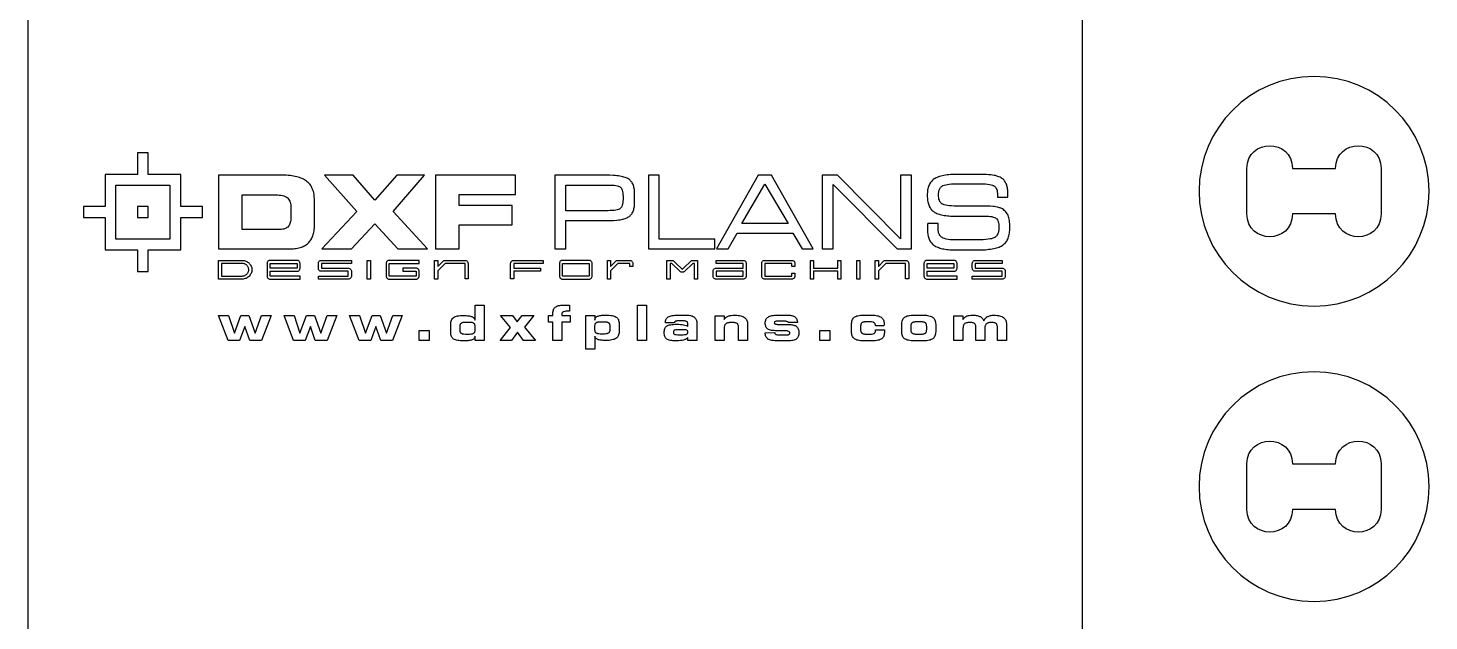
# Model space of a CAD drawing. Header units: inches. Extents: x 6 to 688, y -141 to 530.
# Drawn here: x 17.8 to 168.6, y 197.7 to 261.6 of the extents above; entities that cross this region are included whole.
import ezdxf

# ---------------------------------------------------------------- set-up
doc = ezdxf.new("R2010")
doc.units = ezdxf.units.IN
doc.header["$MEASUREMENT"] = 0
doc.layers.add('Capa 1', color=7, linetype='Continuous')
doc.layers.add('Capa 2', color=1, linetype='Continuous')

msp = doc.modelspace()

# ---------------------------------------------------------------- linework, layer by layer
at = {"layer": 'Capa 1'}
for points, knots in [([(17.81, 146.36), (17.81, 145.22), (18.73, 144.3), (19.87, 144.3), (19.87, 144.3), (53.14, 144.3), (53.14, 144.3), (53.14, 144.3), (53.14, 186.85), (53.14, 186.85), (53.14, 186.85), (58.05, 186.85), (58.05, 186.85), (58.05, 186.85), (58.05, 144.3), (58.05, 144.3), (58.05, 144.3), (91.06, 144.3), (91.06, 144.3), (91.06, 144.3), (91.06, 186.85), (91.06, 186.85), (91.06, 186.85), (95.96, 186.85), (95.96, 186.85), (95.96, 186.85), (95.96, 144.3), (95.96, 144.3), (95.96, 144.3), (129.23, 144.3), (129.23, 144.3), (130.37, 144.3), (131.29, 145.22), (131.29, 146.36), (131.29, 146.36), (131.29, 279.7), (131.29, 279.7), (131.29, 280.84), (130.37, 281.77), (129.23, 281.77), (129.23, 281.77), (110.66, 281.77), (110.66, 281.77), (110.66, 281.77), (110.66, 345.73), (110.66, 345.73), (110.66, 345.73), (129.23, 345.73), (129.23, 345.73), (130.37, 345.73), (131.29, 346.66), (131.29, 347.8), (131.29, 347.8), (131.29, 374.62), (131.29, 374.62), (131.29, 375.76), (130.37, 376.68), (129.23, 376.68), (129.23, 376.68), (19.87, 376.68), (19.87, 376.68), (18.73, 376.68), (17.81, 375.76), (17.81, 374.62), (17.81, 374.62), (17.81, 347.8), (17.81, 347.8), (17.81, 346.66), (18.73, 345.73), (19.87, 345.73), (19.87, 345.73), (38.44, 345.73), (38.44, 345.73), (38.44, 345.73), (38.44, 281.77), (38.44, 281.77), (38.44, 281.77), (19.87, 281.77), (19.87, 281.77), (18.73, 281.77), (17.81, 280.84), (17.81, 279.7), (17.81, 279.7), (17.81, 146.36), (17.81, 146.36)], [0, 0, 0, 0, 1, 1, 1, 2, 2, 2, 3, 3, 3, 4, 4, 4, 5, 5, 5, 6, 6, 6, 7, 7, 7, 8, 8, 8, 9, 9, 9, 10, 10, 10, 11, 11, 11, 12, 12, 12, 13, 13, 13, 14, 14, 14, 15, 15, 15, 16, 16, 16, 17, 17, 17, 18, 18, 18, 19, 19, 19, 20, 20, 20, 21, 21, 21, 22, 22, 22, 23, 23, 23, 24, 24, 24, 25, 25, 25, 26, 26, 26, 27, 27, 27, 28, 28, 28, 28]), ([(168.65, 243.99), (168.65, 237.15), (163.1, 231.61), (156.27, 231.61), (149.43, 231.61), (143.89, 237.15), (143.89, 243.99), (143.89, 250.82), (149.43, 256.37), (156.27, 256.36), (163.1, 256.37), (168.65, 250.82), (168.65, 243.99)], [0, 0, 0, 0, 1, 1, 1, 2, 2, 2, 3, 3, 3, 4, 4, 4, 4]), ([(149.05, 241.54), (149.05, 238.27), (153.95, 238.27), (153.95, 241.54), (153.95, 241.54), (158.59, 241.54), (158.59, 241.54), (158.59, 238.27), (163.49, 238.27), (163.49, 241.54), (163.49, 241.54), (163.49, 246.44), (163.49, 246.44), (163.49, 249.71), (158.59, 249.71), (158.59, 246.44), (158.59, 246.44), (153.95, 246.44), (153.95, 246.44), (153.95, 249.71), (149.05, 249.71), (149.05, 246.44), (149.05, 246.44), (149.05, 241.54), (149.05, 241.54)], [0, 0, 0, 0, 1, 1, 1, 2, 2, 2, 3, 3, 3, 4, 4, 4, 5, 5, 5, 6, 6, 6, 7, 7, 7, 8, 8, 8, 8]), ([(168.65, 212.16), (168.65, 205.33), (163.1, 199.79), (156.27, 199.79), (149.43, 199.79), (143.89, 205.33), (143.89, 212.16), (143.89, 219), (149.43, 224.54), (156.27, 224.54), (163.1, 224.54), (168.65, 219), (168.65, 212.16)], [0, 0, 0, 0, 1, 1, 1, 2, 2, 2, 3, 3, 3, 4, 4, 4, 4]), ([(149.05, 209.71), (149.05, 206.45), (153.95, 206.45), (153.95, 209.71), (153.95, 209.71), (158.59, 209.71), (158.59, 209.71), (158.59, 206.45), (163.49, 206.45), (163.49, 209.71), (163.49, 209.71), (163.49, 214.61), (163.49, 214.61), (163.49, 217.88), (158.59, 217.88), (158.59, 214.61), (158.59, 214.61), (153.95, 214.61), (153.95, 214.61), (153.95, 217.88), (149.05, 217.88), (149.05, 214.61), (149.05, 214.61), (149.05, 209.71), (149.05, 209.71)], [0, 0, 0, 0, 1, 1, 1, 2, 2, 2, 3, 3, 3, 4, 4, 4, 5, 5, 5, 6, 6, 6, 7, 7, 7, 8, 8, 8, 8])]:
    msp.add_open_spline(points, degree=3, knots=knots, dxfattribs=at)
at = {"layer": 'Capa 2'}
for points in [[(26.11, 245.81), (26.11, 242.33), (23.78, 242.33), (23.78, 241.16), (26.11, 241.16), (26.11, 237.67), (29.6, 237.67), (29.6, 235.35), (30.76, 235.35), (30.76, 237.67), (34.25, 237.67), (34.25, 241.16), (36.58, 241.16), (36.58, 242.33), (34.25, 242.33), (34.25, 245.81), (30.76, 245.81), (30.76, 248.14), (29.6, 248.14), (29.6, 245.81), (26.11, 245.81)], [(27.27, 244.65), (29.6, 244.65), (30.76, 244.65), (33.09, 244.65), (33.09, 242.33), (33.09, 241.16), (33.09, 238.84), (30.76, 238.84), (29.6, 238.84), (27.27, 238.84), (27.27, 241.16), (27.27, 242.33), (27.27, 244.65)], [(45.18, 245.72), (38.32, 245.72), (38.32, 237.77), (45.87, 237.77), (46.04, 237.77), (46.21, 237.78), (46.38, 237.79), (46.54, 237.81), (46.69, 237.83), (46.84, 237.86), (46.98, 237.89), (47.11, 237.93), (47.24, 237.97), (47.36, 238.01), (47.48, 238.07), (47.59, 238.12), (47.7, 238.18), (47.8, 238.25), (47.89, 238.32), (47.98, 238.39), (48.06, 238.47), (48.13, 238.56), (48.2, 238.65), (48.27, 238.75), (48.33, 238.85), (48.38, 238.96), (48.43, 239.08), (48.48, 239.2), (48.52, 239.32), (48.55, 239.45), (48.58, 239.59), (48.61, 239.73), (48.62, 239.88), (48.64, 240.03), (48.64, 240.19), (48.65, 240.35), (48.65, 243.02), (48.64, 243.19), (48.63, 243.36), (48.62, 243.52), (48.6, 243.67), (48.57, 243.82), (48.53, 243.96), (48.49, 244.1), (48.44, 244.23), (48.38, 244.35), (48.32, 244.47), (48.25, 244.59), (48.18, 244.7), (48.1, 244.8), (48.01, 244.89), (47.91, 244.98), (47.81, 245.07), (47.7, 245.15), (47.59, 245.22), (47.47, 245.29), (47.34, 245.35), (47.2, 245.41), (47.05, 245.46), (46.9, 245.51), (46.74, 245.55), (46.57, 245.59), (46.39, 245.62), (46.21, 245.65), (46.02, 245.68), (45.82, 245.69), (45.61, 245.71), (45.4, 245.71), (45.18, 245.72)], [(49.44, 237.77), (52.65, 237.77), (55.15, 240.48), (57.62, 237.77), (60.81, 237.77), (57.11, 241.8), (60.51, 245.72), (57.52, 245.72), (55.15, 243.01), (52.81, 245.72), (49.72, 245.72), (53.22, 241.8), (49.44, 237.77)], [(70.3, 243.62), (70.3, 245.72), (61.68, 245.72), (61.68, 237.77), (64.24, 237.77), (64.24, 240.37), (69.95, 240.37), (69.95, 242.44), (64.24, 242.44), (64.24, 243.62), (70.3, 243.62)], [(75.7, 237.77), (75.7, 240.82), (79.98, 240.82), (80.43, 240.83), (80.84, 240.85), (81.21, 240.88), (81.39, 240.9), (81.55, 240.92), (81.7, 240.95), (81.84, 240.98), (81.97, 241.02), (82.09, 241.05), (82.2, 241.09), (82.31, 241.14), (82.4, 241.18), (82.48, 241.23), (82.56, 241.29), (82.63, 241.35), (82.69, 241.41), (82.76, 241.48), (82.81, 241.56), (82.86, 241.64), (82.91, 241.73), (82.95, 241.82), (82.99, 241.92), (83.02, 242.02), (83.05, 242.13), (83.07, 242.25), (83.09, 242.36), (83.1, 242.49), (83.1, 242.62), (83.11, 242.76), (83.11, 243.77), (83.1, 243.91), (83.1, 244.04), (83.09, 244.16), (83.07, 244.28), (83.05, 244.39), (83.02, 244.5), (82.99, 244.61), (82.95, 244.7), (82.91, 244.8), (82.86, 244.88), (82.81, 244.97), (82.75, 245.04), (82.69, 245.11), (82.63, 245.18), (82.56, 245.24), (82.48, 245.29), (82.4, 245.35), (82.3, 245.39), (82.2, 245.44), (82.09, 245.48), (81.97, 245.52), (81.84, 245.55), (81.69, 245.58), (81.54, 245.61), (81.38, 245.64), (81.21, 245.66), (81.03, 245.67), (80.84, 245.69), (80.43, 245.71), (79.98, 245.72), (74.53, 245.72), (74.53, 237.77), (75.7, 237.77)], [(75.7, 241.89), (75.7, 244.66), (80.26, 244.66), (80.5, 244.66), (80.72, 244.65), (80.91, 244.63), (81.09, 244.61), (81.24, 244.58), (81.37, 244.54), (81.48, 244.49), (81.52, 244.47), (81.56, 244.44), (81.6, 244.41), (81.63, 244.38), (81.67, 244.34), (81.7, 244.3), (81.75, 244.2), (81.79, 244.09), (81.82, 243.96), (81.85, 243.81), (81.86, 243.65), (81.87, 243.47), (81.87, 243.1), (81.86, 242.92), (81.85, 242.76), (81.82, 242.61), (81.79, 242.48), (81.75, 242.36), (81.7, 242.26), (81.67, 242.22), (81.63, 242.18), (81.6, 242.15), (81.56, 242.12), (81.52, 242.09), (81.48, 242.07), (81.37, 242.02), (81.24, 241.98), (81.09, 241.95), (80.91, 241.93), (80.72, 241.91), (80.5, 241.9), (80.26, 241.89), (75.7, 241.89)], [(84.6, 237.77), (91.75, 237.77), (91.75, 238.83), (85.78, 238.83), (85.78, 245.72), (84.6, 245.72), (84.6, 237.77)], [(91.92, 237.77), (93.18, 237.77), (94.17, 239.48), (100.16, 239.48), (101.17, 237.77), (102.36, 237.77), (97.84, 245.72), (96.43, 245.72), (91.92, 237.77)], [(94.68, 240.5), (97.14, 244.74), (99.65, 240.5), (94.68, 240.5)], [(104.48, 237.77), (104.48, 244.73), (111.38, 237.77), (112.93, 237.77), (112.93, 245.72), (111.76, 245.72), (111.76, 238.87), (104.96, 245.72), (103.3, 245.72), (103.3, 237.77), (104.48, 237.77)], [(114.69, 240.5), (114.67, 240.39), (114.67, 240.31), (114.65, 239.82), (114.66, 239.67), (114.66, 239.54), (114.68, 239.41), (114.7, 239.28), (114.72, 239.16), (114.75, 239.04), (114.79, 238.93), (114.83, 238.83), (114.87, 238.73), (114.92, 238.63), (114.98, 238.54), (115.04, 238.46), (115.11, 238.38), (115.18, 238.3), (115.26, 238.23), (115.35, 238.17), (115.44, 238.11), (115.53, 238.05), (115.64, 238), (115.75, 237.95), (115.87, 237.91), (115.99, 237.87), (116.12, 237.83), (116.26, 237.8), (116.41, 237.77), (116.56, 237.74), (116.72, 237.72), (116.89, 237.7), (117.06, 237.69), (117.24, 237.68), (117.63, 237.67), (120.23, 237.67), (120.46, 237.67), (120.67, 237.68), (120.88, 237.69), (121.08, 237.71), (121.27, 237.73), (121.45, 237.75), (121.63, 237.78), (121.79, 237.81), (121.95, 237.84), (122.09, 237.88), (122.23, 237.93), (122.36, 237.98), (122.48, 238.03), (122.59, 238.08), (122.7, 238.15), (122.79, 238.21), (122.88, 238.28), (122.96, 238.36), (123.04, 238.44), (123.11, 238.53), (123.18, 238.62), (123.24, 238.73), (123.29, 238.83), (123.34, 238.95), (123.38, 239.07), (123.42, 239.2), (123.45, 239.33), (123.47, 239.47), (123.49, 239.62), (123.51, 239.77), (123.52, 239.93), (123.52, 240.09), (123.52, 240.29), (123.51, 240.48), (123.49, 240.65), (123.48, 240.82), (123.45, 240.97), (123.42, 241.11), (123.38, 241.24), (123.34, 241.36), (123.29, 241.47), (123.24, 241.57), (123.17, 241.67), (123.09, 241.76), (123.01, 241.85), (122.92, 241.93), (122.82, 242.01), (122.71, 242.08), (122.64, 242.12), (122.56, 242.15), (122.48, 242.19), (122.39, 242.21), (122.19, 242.27), (121.97, 242.31), (121.84, 242.33), (121.71, 242.34), (121.39, 242.37), (121.01, 242.38), (120.59, 242.38), (117.82, 242.38), (117.52, 242.39), (117.25, 242.4), (117.01, 242.42), (116.79, 242.45), (116.61, 242.48), (116.44, 242.53), (116.37, 242.55), (116.31, 242.58), (116.26, 242.61), (116.21, 242.64), (116.16, 242.67), (116.12, 242.71), (116.08, 242.75), (116.04, 242.8), (116.01, 242.84), (115.98, 242.89), (115.93, 243.01), (115.89, 243.13), (115.86, 243.28), (115.84, 243.43), (115.84, 243.6), (115.84, 243.76), (115.86, 243.91), (115.89, 244.05), (115.93, 244.17), (115.98, 244.28), (116.02, 244.33), (116.05, 244.38), (116.09, 244.42), (116.13, 244.46), (116.17, 244.5), (116.22, 244.53), (116.27, 244.56), (116.32, 244.59), (116.45, 244.64), (116.61, 244.69), (116.79, 244.72), (117, 244.75), (117.23, 244.77), (117.48, 244.78), (117.76, 244.78), (120.38, 244.78), (120.66, 244.78), (120.9, 244.77), (121.12, 244.75), (121.32, 244.72), (121.49, 244.69), (121.64, 244.65), (121.7, 244.62), (121.76, 244.6), (121.81, 244.57), (121.85, 244.54), (121.89, 244.51), (121.93, 244.47), (121.96, 244.43), (122, 244.39), (122.05, 244.29), (122.1, 244.18), (122.14, 244.06), (122.16, 243.92), (122.18, 243.76), (122.18, 243.59), (122.18, 243.36), (123.31, 243.36), (123.31, 243.69), (123.31, 243.83), (123.31, 243.97), (123.29, 244.1), (123.28, 244.22), (123.26, 244.34), (123.24, 244.45), (123.21, 244.56), (123.18, 244.66), (123.15, 244.75), (123.1, 244.85), (123.06, 244.93), (123.01, 245.02), (122.95, 245.1), (122.89, 245.17), (122.83, 245.24), (122.75, 245.31), (122.67, 245.37), (122.57, 245.44), (122.46, 245.49), (122.35, 245.54), (122.23, 245.59), (122.1, 245.63), (121.96, 245.67), (121.82, 245.7), (121.66, 245.73), (121.47, 245.75), (121.25, 245.77), (121.01, 245.79), (120.75, 245.8), (120.45, 245.81), (119.79, 245.81), (118.04, 245.81), (117.58, 245.81), (117.36, 245.8), (117.16, 245.78), (116.96, 245.77), (116.77, 245.74), (116.59, 245.72), (116.42, 245.69), (116.25, 245.65), (116.1, 245.62), (115.96, 245.58), (115.82, 245.53), (115.7, 245.48), (115.58, 245.43), (115.47, 245.37), (115.37, 245.31), (115.28, 245.24), (115.2, 245.17), (115.12, 245.09), (115.05, 245.01), (114.98, 244.92), (114.92, 244.82), (114.86, 244.72), (114.81, 244.62), (114.77, 244.5), (114.73, 244.39), (114.7, 244.26), (114.67, 244.13), (114.65, 244), (114.64, 243.86), (114.63, 243.71), (114.63, 243.55), (114.63, 243.4), (114.64, 243.26), (114.65, 243.12), (114.67, 242.99), (114.69, 242.86), (114.72, 242.73), (114.75, 242.62), (114.79, 242.51), (114.84, 242.4), (114.88, 242.3), (114.94, 242.21), (115, 242.12), (115.06, 242.03), (115.13, 241.96), (115.21, 241.89), (115.28, 241.82), (115.37, 241.76), (115.46, 241.7), (115.56, 241.65), (115.67, 241.6), (115.78, 241.55), (115.91, 241.51), (116.03, 241.47), (116.17, 241.44), (116.31, 241.41), (116.46, 241.38), (116.62, 241.36), (116.79, 241.34), (116.96, 241.33), (117.14, 241.32), (117.52, 241.31), (120.77, 241.31), (121, 241.31), (121.22, 241.29), (121.41, 241.28), (121.58, 241.25), (121.73, 241.21), (121.86, 241.17), (121.96, 241.12), (122.01, 241.09), (122.05, 241.06), (122.12, 241), (122.18, 240.91), (122.23, 240.82), (122.27, 240.71), (122.3, 240.59), (122.33, 240.45), (122.34, 240.3), (122.34, 240.14), (122.34, 239.94), (122.32, 239.76), (122.3, 239.67), (122.28, 239.59), (122.26, 239.52), (122.23, 239.45), (122.21, 239.38), (122.17, 239.32), (122.14, 239.26), (122.1, 239.2), (122.05, 239.15), (122.01, 239.11), (121.96, 239.06), (121.91, 239.02), (121.85, 238.99), (121.78, 238.96), (121.7, 238.93), (121.62, 238.9), (121.53, 238.87), (121.42, 238.85), (121.2, 238.81), (120.93, 238.78), (120.64, 238.75), (120.3, 238.74), (119.94, 238.74), (117.93, 238.74), (117.63, 238.74), (117.35, 238.75), (117.1, 238.77), (116.87, 238.8), (116.67, 238.84), (116.5, 238.88), (116.35, 238.94), (116.28, 238.97), (116.23, 239), (116.17, 239.03), (116.13, 239.07), (116.08, 239.11), (116.04, 239.16), (116, 239.2), (115.96, 239.25), (115.93, 239.31), (115.9, 239.36), (115.88, 239.43), (115.85, 239.49), (115.82, 239.63), (115.8, 239.78), (115.79, 239.94), (115.8, 240.24), (115.81, 240.5), (114.69, 240.5)], [(44.46, 243.6), (44.67, 243.59), (44.86, 243.58), (45.04, 243.56), (45.2, 243.53), (45.35, 243.48), (45.48, 243.43), (45.6, 243.37), (45.7, 243.31), (45.79, 243.23), (45.87, 243.14), (45.94, 243.04), (45.99, 242.93), (46.04, 242.81), (46.07, 242.68), (46.09, 242.54), (46.09, 242.39), (46.09, 241.03), (46.09, 240.88), (46.07, 240.74), (46.05, 240.61), (46.01, 240.5), (45.97, 240.39), (45.91, 240.29), (45.85, 240.21), (45.77, 240.13), (45.69, 240.07), (45.59, 240.01), (45.48, 239.96), (45.36, 239.92), (45.23, 239.89), (45.08, 239.87), (44.92, 239.86), (44.75, 239.85), (40.88, 239.85), (40.88, 243.6), (44.46, 243.6)], [(29.6, 242.33), (29.6, 241.16), (30.76, 241.16), (30.76, 242.33), (29.6, 242.33)], [(38.32, 236.53), (38.65, 236.53), (40.87, 236.53), (40.87, 236.53), (40.98, 236.53), (41.08, 236.51), (41.18, 236.49), (41.28, 236.45), (41.37, 236.41), (41.45, 236.36), (41.53, 236.3), (41.61, 236.24), (41.67, 236.17), (41.73, 236.09), (41.78, 236.01), (41.83, 235.92), (41.86, 235.83), (41.89, 235.73), (41.9, 235.63), (41.91, 235.53), (41.9, 235.43), (41.89, 235.33), (41.86, 235.23), (41.83, 235.14), (41.78, 235.05), (41.73, 234.97), (41.67, 234.89), (41.61, 234.82), (41.53, 234.75), (41.45, 234.7), (41.37, 234.65), (41.28, 234.6), (41.18, 234.57), (41.08, 234.55), (40.98, 234.53), (40.87, 234.53), (40.87, 234.52), (38.32, 234.52), (38.32, 234.85), (38.32, 236.2), (38.32, 236.53)], [(40.87, 236.2), (38.65, 236.2), (38.65, 234.85), (40.87, 234.85), (40.94, 234.86), (41.01, 234.87), (41.08, 234.89), (41.14, 234.91), (41.2, 234.94), (41.26, 234.97), (41.32, 235.01), (41.36, 235.05), (41.41, 235.1), (41.45, 235.15), (41.48, 235.21), (41.51, 235.27), (41.54, 235.33), (41.55, 235.39), (41.57, 235.46), (41.57, 235.53), (41.57, 235.6), (41.55, 235.66), (41.54, 235.73), (41.51, 235.79), (41.48, 235.85), (41.45, 235.91), (41.41, 235.96), (41.36, 236.01), (41.32, 236.05), (41.26, 236.09), (41.2, 236.12), (41.14, 236.15), (41.08, 236.17), (41.01, 236.19), (40.94, 236.2), (40.87, 236.2)], [(43.55, 234.85), (43.55, 234.79), (43.57, 234.73), (43.6, 234.67), (43.64, 234.62), (43.69, 234.58), (43.75, 234.55), (43.81, 234.53), (43.87, 234.52), (47.1, 234.52), (47.1, 234.85), (44.21, 234.85), (43.87, 234.85), (43.87, 235.19), (43.87, 235.36), (46.76, 235.36), (46.77, 235.36), (46.77, 235.36), (46.84, 235.37), (46.9, 235.39), (46.96, 235.42), (47, 235.46), (47.04, 235.51), (47.07, 235.57), (47.09, 235.63), (47.1, 235.69), (47.1, 236.2), (47.1, 236.2), (47.09, 236.27), (47.07, 236.33), (47.04, 236.39), (47, 236.44), (46.96, 236.48), (46.9, 236.51), (46.84, 236.53), (46.77, 236.53), (43.87, 236.53), (43.81, 236.53), (43.75, 236.51), (43.69, 236.48), (43.64, 236.44), (43.6, 236.39), (43.57, 236.33), (43.55, 236.27), (43.55, 236.2), (43.55, 236.2), (43.55, 234.85)], [(46.77, 236.2), (46.77, 236.2), (46.77, 236.02), (46.77, 235.87), (46.77, 235.69), (46.44, 235.69), (43.87, 235.69), (43.87, 235.87), (43.87, 236.2), (43.87, 236.2), (44.21, 236.2), (46.44, 236.2), (46.77, 236.2)], [(49.07, 236.2), (49.07, 236.27), (49.09, 236.33), (49.12, 236.39), (49.16, 236.44), (49.21, 236.48), (49.27, 236.51), (49.33, 236.53), (49.4, 236.53), (52.62, 236.53), (52.62, 236.2), (49.73, 236.2), (49.4, 236.2), (49.4, 236.02), (49.4, 235.87), (49.4, 235.7), (49.4, 235.69), (49.73, 235.69), (52.29, 235.69), (52.29, 235.69), (52.36, 235.69), (52.42, 235.67), (52.48, 235.64), (52.53, 235.6), (52.57, 235.55), (52.6, 235.49), (52.62, 235.43), (52.62, 235.36), (52.62, 235.36), (52.62, 234.85), (52.62, 234.79), (52.6, 234.73), (52.57, 234.67), (52.53, 234.62), (52.48, 234.58), (52.42, 234.55), (52.36, 234.53), (52.29, 234.52), (49.07, 234.52), (49.07, 234.85), (51.96, 234.85), (52.29, 234.85), (52.29, 235.03), (52.29, 235.18), (52.29, 235.36), (52.29, 235.36), (51.96, 235.36), (49.41, 235.36), (49.4, 235.36), (49.4, 235.36), (49.33, 235.37), (49.27, 235.39), (49.21, 235.42), (49.16, 235.46), (49.12, 235.51), (49.09, 235.57), (49.07, 235.63), (49.07, 235.69), (49.07, 235.7), (49.07, 236.2)], [(54.34, 236.53), (54.67, 236.53), (54.67, 234.52), (54.34, 234.52), (54.34, 236.53)], [(56.36, 234.85), (56.37, 234.79), (56.39, 234.73), (56.42, 234.67), (56.46, 234.62), (56.51, 234.58), (56.56, 234.55), (56.62, 234.53), (56.69, 234.52), (56.7, 234.52), (59.59, 234.52), (59.6, 234.52), (59.66, 234.53), (59.73, 234.55), (59.78, 234.58), (59.83, 234.62), (59.87, 234.67), (59.9, 234.73), (59.92, 234.79), (59.93, 234.85), (59.93, 235.36), (59.92, 235.43), (59.9, 235.49), (59.87, 235.55), (59.83, 235.6), (59.78, 235.64), (59.73, 235.67), (59.66, 235.69), (59.6, 235.69), (59.59, 235.69), (58.15, 235.69), (58.15, 235.36), (59.27, 235.36), (59.6, 235.36), (59.6, 235.18), (59.6, 235.03), (59.6, 234.85), (56.7, 234.85), (56.69, 234.85), (56.69, 235.18), (56.69, 235.87), (56.69, 236.2), (56.7, 236.2), (57.02, 236.2), (59.93, 236.2), (59.93, 236.53), (56.7, 236.53), (56.69, 236.53), (56.62, 236.53), (56.56, 236.51), (56.51, 236.48), (56.46, 236.44), (56.42, 236.39), (56.39, 236.33), (56.37, 236.27), (56.36, 236.2), (56.36, 234.85)], [(62.71, 236.21), (61.92, 235.43), (61.92, 234.52), (61.59, 234.52), (61.59, 236.53), (61.92, 236.53), (61.92, 235.89), (62.49, 236.45), (62.53, 236.49), (62.58, 236.52), (62.64, 236.54), (62.72, 236.54), (64.86, 236.54), (64.93, 236.54), (64.99, 236.52), (65.04, 236.49), (65.09, 236.45), (65.13, 236.4), (65.16, 236.34), (65.18, 236.28), (65.19, 236.21), (65.19, 234.54), (64.86, 234.54), (64.86, 235.88), (64.86, 236.21), (64.53, 236.21), (62.91, 236.21), (62.71, 236.21)], [(69.77, 236.21), (69.78, 236.28), (69.8, 236.34), (69.83, 236.4), (69.87, 236.45), (69.92, 236.49), (69.97, 236.52), (70.04, 236.54), (70.1, 236.54), (73.29, 236.54), (73.29, 236.21), (70.43, 236.21), (70.1, 236.21), (70.1, 235.88), (70.1, 235.69), (72.98, 235.69), (72.98, 235.36), (70.1, 235.36), (70.1, 234.54), (69.77, 234.54), (69.77, 236.21)], [(78.55, 236.21), (78.54, 236.28), (78.52, 236.34), (78.49, 236.39), (78.45, 236.44), (78.4, 236.48), (78.35, 236.51), (78.29, 236.53), (78.22, 236.53), (75.35, 236.53), (75.28, 236.53), (75.22, 236.51), (75.17, 236.48), (75.12, 236.44), (75.08, 236.39), (75.05, 236.34), (75.03, 236.28), (75.02, 236.21), (75.02, 236.21), (75.02, 234.85), (75.03, 234.79), (75.05, 234.73), (75.08, 234.67), (75.12, 234.62), (75.17, 234.58), (75.22, 234.55), (75.28, 234.53), (75.35, 234.52), (78.22, 234.52), (78.29, 234.53), (78.35, 234.55), (78.4, 234.58), (78.45, 234.62), (78.49, 234.67), (78.52, 234.73), (78.54, 234.79), (78.55, 234.85), (78.55, 236.2), (78.55, 236.21)], [(75.35, 234.85), (75.35, 235.19), (75.35, 235.87), (75.35, 236.2), (75.68, 236.2), (77.89, 236.2), (78.22, 236.2), (78.22, 235.87), (78.22, 235.19), (78.22, 234.85), (77.89, 234.85), (75.68, 234.85), (75.35, 234.85)], [(81.48, 236.21), (81.31, 236.21), (80.53, 235.43), (80.53, 235.2), (80.53, 235.07), (80.53, 234.52), (80.2, 234.52), (80.2, 236.53), (80.31, 236.53), (80.42, 236.53), (80.53, 236.53), (80.53, 235.89), (81.09, 236.45), (81.13, 236.49), (81.18, 236.52), (81.24, 236.54), (81.33, 236.54), (81.48, 236.54), (81.67, 236.54), (82.59, 236.54), (82.65, 236.54), (82.71, 236.52), (82.77, 236.49), (82.82, 236.45), (82.86, 236.4), (82.89, 236.34), (82.91, 236.28), (82.92, 236.21), (82.92, 235.89), (82.59, 235.89), (82.59, 236.01), (82.59, 236.21), (82.26, 236.21), (81.67, 236.21), (81.52, 236.21), (81.48, 236.21)], [(87.26, 236.52), (87.58, 236.21), (87.59, 236.21), (87.59, 236.21), (88.16, 235.67), (88.21, 235.63), (88.23, 235.61), (88.25, 235.61), (88.27, 235.61), (88.29, 235.62), (88.34, 235.67), (89.24, 236.52), (89.24, 236.53), (89.57, 236.53), (89.9, 236.53), (89.9, 234.52), (89.57, 234.52), (89.57, 236.2), (89.57, 236.21), (89.4, 236.21), (88.48, 235.35), (88.43, 235.31), (88.38, 235.28), (88.31, 235.26), (88.25, 235.26), (88.19, 235.26), (88.13, 235.28), (88.07, 235.31), (88.02, 235.35), (87.12, 236.2), (86.93, 236.2), (86.93, 234.52), (86.93, 234.51), (86.6, 234.51), (86.6, 236.52), (86.93, 236.52), (87.26, 236.52)], [(91.89, 236.53), (94.8, 236.53), (94.87, 236.53), (94.93, 236.51), (94.99, 236.48), (95.04, 236.44), (95.08, 236.39), (95.11, 236.33), (95.13, 236.27), (95.13, 236.2), (95.13, 236.19), (95.13, 234.85), (95.13, 234.84), (95.13, 234.78), (95.11, 234.72), (95.08, 234.66), (95.04, 234.61), (94.99, 234.57), (94.93, 234.54), (94.87, 234.52), (94.8, 234.51), (91.89, 234.51), (91.82, 234.52), (91.76, 234.54), (91.7, 234.57), (91.65, 234.61), (91.61, 234.66), (91.58, 234.72), (91.56, 234.78), (91.56, 234.84), (91.56, 235.36), (91.56, 235.43), (91.58, 235.49), (91.61, 235.55), (91.65, 235.6), (91.7, 235.64), (91.76, 235.67), (91.82, 235.69), (91.89, 235.69), (91.89, 235.69), (94.8, 235.69), (94.8, 235.87), (94.8, 236.2), (94.47, 236.2), (91.89, 236.2), (91.89, 236.53)], [(91.89, 235.36), (91.89, 235.36), (91.89, 235.17), (91.89, 235.03), (91.89, 234.84), (92.22, 234.84), (94.47, 234.84), (94.8, 234.84), (94.8, 235.17), (94.8, 235.36), (92.22, 235.36), (91.89, 235.36)], [(100.38, 234.86), (100.38, 234.84), (100.37, 234.78), (100.35, 234.72), (100.32, 234.66), (100.28, 234.61), (100.23, 234.57), (100.17, 234.54), (100.11, 234.52), (100.05, 234.51), (97.13, 234.51), (97.06, 234.52), (97, 234.54), (96.94, 234.57), (96.9, 234.61), (96.85, 234.66), (96.82, 234.72), (96.81, 234.78), (96.8, 234.84), (96.8, 234.85), (96.8, 236.21), (96.81, 236.28), (96.82, 236.34), (96.85, 236.4), (96.9, 236.45), (96.94, 236.49), (97, 236.52), (97.06, 236.54), (97.13, 236.54), (100.05, 236.54), (100.11, 236.54), (100.17, 236.52), (100.23, 236.49), (100.28, 236.45), (100.32, 236.4), (100.35, 236.34), (100.37, 236.28), (100.38, 236.21), (100.38, 236.2), (100.38, 235.88), (100.05, 235.88), (100.05, 235.88), (100.05, 236.2), (100.05, 236.2), (100.05, 236.21), (99.72, 236.21), (97.46, 236.21), (97.13, 236.21), (97.13, 235.88), (97.13, 235.17), (97.13, 234.85), (97.13, 234.84), (97.46, 234.84), (99.72, 234.84), (100.05, 234.84), (100.05, 234.85), (100.05, 234.85), (100.05, 235.17), (100.05, 235.17), (100.38, 235.17), (100.38, 234.86)], [(105, 235.36), (102.39, 235.36), (102.39, 234.52), (102.06, 234.52), (102.06, 236.53), (102.39, 236.53), (102.39, 235.69), (105, 235.69), (105, 236.53), (105.33, 236.53), (105.33, 234.52), (105, 234.52), (105, 235.36)], [(107.04, 236.53), (107.37, 236.53), (107.37, 234.52), (107.04, 234.52), (107.04, 236.53)], [(110.36, 236.21), (110.35, 236.21), (110.15, 236.21), (109.36, 235.43), (109.36, 235.17), (109.36, 235.07), (109.36, 234.52), (109.03, 234.52), (109.03, 236.53), (109.15, 236.53), (109.27, 236.53), (109.36, 236.53), (109.36, 235.89), (109.92, 236.45), (109.96, 236.49), (110.01, 236.52), (110.08, 236.54), (110.16, 236.54), (110.36, 236.54), (110.5, 236.54), (112.3, 236.54), (112.36, 236.54), (112.42, 236.52), (112.48, 236.49), (112.53, 236.45), (112.57, 236.4), (112.6, 236.34), (112.62, 236.28), (112.63, 236.21), (112.63, 234.54), (112.3, 234.54), (112.3, 235.88), (112.3, 236.21), (111.97, 236.21), (110.5, 236.21), (110.36, 236.21)], [(114.27, 234.85), (114.28, 234.79), (114.3, 234.73), (114.33, 234.67), (114.37, 234.62), (114.42, 234.58), (114.47, 234.55), (114.53, 234.53), (114.6, 234.52), (117.83, 234.52), (117.83, 234.85), (114.93, 234.85), (114.6, 234.85), (114.6, 235.19), (114.6, 235.36), (117.49, 235.36), (117.5, 235.36), (117.5, 235.36), (117.56, 235.37), (117.63, 235.39), (117.68, 235.42), (117.73, 235.46), (117.77, 235.51), (117.8, 235.57), (117.82, 235.63), (117.83, 235.69), (117.83, 236.2), (117.83, 236.2), (117.82, 236.27), (117.8, 236.33), (117.77, 236.39), (117.73, 236.44), (117.68, 236.48), (117.63, 236.51), (117.56, 236.53), (117.5, 236.53), (114.6, 236.53), (114.53, 236.53), (114.47, 236.51), (114.42, 236.48), (114.37, 236.44), (114.33, 236.39), (114.3, 236.33), (114.28, 236.27), (114.27, 236.2), (114.27, 236.2), (114.27, 236.2), (114.27, 234.85)], [(117.5, 236.2), (117.5, 236.2), (117.5, 236.02), (117.5, 235.87), (117.5, 235.69), (117.17, 235.69), (114.6, 235.69), (114.6, 235.87), (114.6, 236.2), (114.6, 236.2), (114.93, 236.2), (117.17, 236.2), (117.5, 236.2)], [(119.47, 236.2), (119.48, 236.27), (119.5, 236.33), (119.53, 236.39), (119.57, 236.44), (119.62, 236.48), (119.67, 236.51), (119.74, 236.53), (119.8, 236.53), (122.7, 236.53), (122.7, 236.2), (120.13, 236.2), (119.8, 236.2), (119.8, 236.02), (119.8, 235.87), (119.8, 235.7), (119.8, 235.69), (120.13, 235.69), (122.69, 235.69), (122.7, 235.69), (122.76, 235.69), (122.83, 235.67), (122.88, 235.64), (122.93, 235.6), (122.97, 235.55), (123, 235.49), (123.02, 235.43), (123.03, 235.36), (123.03, 235.36), (123.03, 234.85), (123.02, 234.79), (123, 234.73), (122.97, 234.67), (122.93, 234.62), (122.88, 234.58), (122.83, 234.55), (122.76, 234.53), (122.7, 234.52), (119.47, 234.52), (119.47, 234.85), (122.37, 234.85), (122.7, 234.85), (122.7, 235.03), (122.7, 235.18), (122.7, 235.36), (122.7, 235.36), (122.37, 235.36), (119.81, 235.36), (119.8, 235.36), (119.8, 235.36), (119.74, 235.37), (119.67, 235.39), (119.62, 235.42), (119.57, 235.46), (119.53, 235.51), (119.5, 235.57), (119.48, 235.63), (119.47, 235.69), (119.47, 235.7), (119.47, 235.7), (119.47, 236.2)], [(65.94, 230.1), (65.94, 231.72), (66.91, 231.72), (66.91, 227.9), (65.94, 227.9), (65.94, 228.39), (65.93, 228.32), (65.91, 228.25), (65.88, 228.2), (65.85, 228.14), (65.81, 228.09), (65.76, 228.05), (65.7, 228.01), (65.64, 227.98), (65.56, 227.95), (65.48, 227.93), (65.38, 227.91), (65.28, 227.89), (65.16, 227.87), (65.03, 227.87), (64.89, 227.86), (64.74, 227.86), (64.55, 227.86), (64.37, 227.87), (64.21, 227.89), (64.07, 227.91), (63.94, 227.94), (63.82, 227.97), (63.72, 228.01), (63.63, 228.06), (63.56, 228.12), (63.5, 228.18), (63.44, 228.26), (63.4, 228.34), (63.36, 228.43), (63.34, 228.53), (63.32, 228.64), (63.32, 228.76), (63.32, 229.65), (63.32, 229.78), (63.34, 229.89), (63.36, 230), (63.4, 230.09), (63.44, 230.18), (63.5, 230.26), (63.56, 230.33), (63.63, 230.39), (63.72, 230.44), (63.82, 230.48), (63.94, 230.52), (64.06, 230.55), (64.21, 230.57), (64.36, 230.59), (64.53, 230.6), (64.72, 230.6), (65, 230.59), (65.13, 230.58), (65.24, 230.57), (65.34, 230.56), (65.44, 230.54), (65.52, 230.51), (65.59, 230.49), (65.66, 230.46), (65.71, 230.42), (65.77, 230.38), (65.81, 230.33), (65.85, 230.28), (65.89, 230.23), (65.91, 230.17), (65.94, 230.1)], [(75.28, 227.9), (74.3, 227.9), (74.3, 229.87), (73.83, 229.87), (73.83, 230.6), (74.3, 230.6), (74.3, 230.69), (74.31, 230.82), (74.32, 230.95), (74.34, 231.07), (74.37, 231.17), (74.4, 231.27), (74.45, 231.35), (74.5, 231.42), (74.57, 231.49), (74.64, 231.54), (74.73, 231.59), (74.82, 231.63), (74.93, 231.66), (75.05, 231.68), (75.19, 231.7), (75.34, 231.71), (75.5, 231.72), (76.12, 231.72), (76.12, 231.05), (76.09, 231.05), (75.86, 231.06), (75.71, 231.05), (75.59, 231.03), (75.48, 231.01), (75.44, 230.99), (75.41, 230.97), (75.37, 230.95), (75.35, 230.92), (75.32, 230.89), (75.3, 230.86), (75.29, 230.82), (75.28, 230.78), (75.27, 230.74), (75.27, 230.69), (75.27, 230.63), (75.28, 230.6), (76.17, 230.6), (76.17, 229.87), (75.28, 229.87), (75.28, 227.9)], [(84.41, 227.9), (83.44, 227.9), (83.44, 231.72), (84.41, 231.72), (84.41, 227.9)], [(39.35, 227.9), (38.32, 230.6), (39.39, 230.6), (40.03, 228.69), (40.73, 230.6), (41.6, 230.6), (42.28, 228.69), (42.96, 230.6), (43.99, 230.6), (42.94, 227.9), (41.68, 227.9), (41.15, 229.4), (40.59, 227.9), (39.35, 227.9)], [(46.4, 227.9), (45.38, 230.6), (46.45, 230.6), (47.09, 228.69), (47.79, 230.6), (48.66, 230.6), (49.34, 228.69), (50.02, 230.6), (51.05, 230.6), (50, 227.9), (48.74, 227.9), (48.21, 229.4), (47.65, 227.9), (46.4, 227.9)], [(53.46, 227.9), (52.44, 230.6), (53.51, 230.6), (54.14, 228.69), (54.85, 230.6), (55.72, 230.6), (56.39, 228.69), (57.07, 230.6), (58.11, 230.6), (57.06, 227.9), (55.8, 227.9), (55.27, 229.4), (54.71, 227.9), (53.46, 227.9)], [(65.34, 228.6), (65.49, 228.61), (65.63, 228.63), (65.68, 228.64), (65.73, 228.66), (65.78, 228.68), (65.81, 228.71), (65.85, 228.73), (65.87, 228.77), (65.9, 228.8), (65.92, 228.85), (65.93, 228.89), (65.94, 228.94), (65.95, 229), (65.95, 229.05), (65.95, 229.38), (65.95, 229.44), (65.94, 229.5), (65.93, 229.56), (65.92, 229.61), (65.9, 229.65), (65.88, 229.69), (65.85, 229.72), (65.82, 229.75), (65.78, 229.78), (65.74, 229.8), (65.69, 229.82), (65.63, 229.83), (65.57, 229.84), (65.5, 229.85), (65.34, 229.86), (64.9, 229.86), (64.75, 229.85), (64.68, 229.84), (64.62, 229.83), (64.56, 229.81), (64.51, 229.8), (64.47, 229.77), (64.43, 229.75), (64.39, 229.72), (64.37, 229.69), (64.34, 229.65), (64.32, 229.61), (64.31, 229.56), (64.29, 229.51), (64.29, 229.45), (64.29, 229.4), (64.29, 229.06), (64.29, 229), (64.29, 228.95), (64.3, 228.89), (64.32, 228.85), (64.34, 228.81), (64.36, 228.77), (64.39, 228.74), (64.42, 228.71), (64.46, 228.68), (64.5, 228.66), (64.55, 228.64), (64.61, 228.63), (64.67, 228.62), (64.74, 228.61), (64.9, 228.6), (65.34, 228.6)], [(69.88, 227.9), (68.65, 227.9), (69.74, 229.32), (68.69, 230.6), (69.98, 230.6), (70.49, 229.9), (71.01, 230.6), (72.26, 230.6), (71.26, 229.35), (72.43, 227.9), (71.17, 227.9), (70.51, 228.8), (69.88, 227.9)], [(78.83, 228.39), (78.83, 226.99), (77.86, 226.99), (77.86, 230.6), (78.83, 230.6), (78.83, 230.11), (78.84, 230.18), (78.86, 230.24), (78.88, 230.3), (78.92, 230.35), (78.96, 230.4), (79.01, 230.44), (79.06, 230.48), (79.13, 230.52), (79.2, 230.54), (79.28, 230.57), (79.38, 230.59), (79.49, 230.61), (79.6, 230.62), (79.73, 230.63), (80.03, 230.64), (80.21, 230.63), (80.39, 230.62), (80.55, 230.61), (80.69, 230.59), (80.82, 230.56), (80.94, 230.52), (81.04, 230.48), (81.13, 230.43), (81.2, 230.38), (81.27, 230.31), (81.32, 230.24), (81.37, 230.16), (81.4, 230.06), (81.43, 229.96), (81.44, 229.85), (81.45, 229.74), (81.45, 228.84), (81.44, 228.73), (81.43, 228.62), (81.4, 228.51), (81.36, 228.42), (81.32, 228.34), (81.26, 228.26), (81.19, 228.19), (81.11, 228.13), (81.02, 228.08), (80.92, 228.03), (80.81, 228), (80.68, 227.97), (80.54, 227.94), (80.39, 227.92), (80.22, 227.91), (80.04, 227.91), (79.75, 227.92), (79.63, 227.93), (79.51, 227.94), (79.41, 227.95), (79.31, 227.97), (79.23, 227.99), (79.16, 228.02), (79.1, 228.05), (79.04, 228.08), (78.99, 228.12), (78.95, 228.16), (78.91, 228.21), (78.88, 228.27), (78.85, 228.33), (78.83, 228.39)], [(79.42, 229.89), (79.27, 229.89), (79.14, 229.87), (79.08, 229.85), (79.03, 229.83), (78.99, 229.81), (78.95, 229.79), (78.92, 229.76), (78.89, 229.73), (78.86, 229.69), (78.84, 229.65), (78.83, 229.61), (78.82, 229.56), (78.81, 229.5), (78.81, 229.44), (78.81, 229.12), (78.81, 229.05), (78.82, 228.99), (78.83, 228.94), (78.84, 228.89), (78.86, 228.84), (78.88, 228.81), (78.91, 228.77), (78.94, 228.75), (78.98, 228.72), (79.02, 228.7), (79.07, 228.68), (79.13, 228.67), (79.26, 228.65), (79.42, 228.64), (79.87, 228.64), (80.02, 228.65), (80.09, 228.66), (80.15, 228.67), (80.2, 228.69), (80.25, 228.7), (80.3, 228.72), (80.34, 228.75), (80.37, 228.78), (80.4, 228.81), (80.42, 228.85), (80.44, 228.89), (80.46, 228.94), (80.47, 228.99), (80.47, 229.04), (80.48, 229.1), (80.48, 229.44), (80.47, 229.5), (80.47, 229.55), (80.46, 229.6), (80.44, 229.65), (80.42, 229.69), (80.4, 229.73), (80.37, 229.76), (80.34, 229.79), (80.3, 229.81), (80.26, 229.83), (80.21, 229.85), (80.15, 229.87), (80.09, 229.88), (80.02, 229.89), (79.87, 229.89), (79.42, 229.89)], [(89.83, 227.9), (88.86, 227.9), (88.86, 228.23), (88.82, 228.18), (88.77, 228.14), (88.72, 228.1), (88.67, 228.07), (88.61, 228.03), (88.54, 228.01), (88.47, 227.98), (88.4, 227.96), (88.24, 227.92), (88.05, 227.89), (87.83, 227.87), (87.59, 227.87), (87.42, 227.87), (87.25, 227.88), (87.11, 227.9), (86.97, 227.92), (86.85, 227.94), (86.75, 227.98), (86.65, 228.02), (86.58, 228.06), (86.51, 228.12), (86.46, 228.18), (86.41, 228.26), (86.37, 228.34), (86.34, 228.43), (86.32, 228.53), (86.31, 228.65), (86.3, 228.77), (86.31, 228.89), (86.32, 229), (86.34, 229.1), (86.37, 229.19), (86.41, 229.28), (86.46, 229.35), (86.52, 229.41), (86.59, 229.46), (86.67, 229.51), (86.76, 229.55), (86.87, 229.58), (87, 229.61), (87.14, 229.63), (87.3, 229.64), (87.47, 229.65), (87.66, 229.66), (87.88, 229.65), (88.07, 229.64), (88.25, 229.62), (88.4, 229.6), (88.54, 229.57), (88.66, 229.53), (88.76, 229.48), (88.86, 229.43), (88.86, 229.72), (88.85, 229.78), (88.83, 229.84), (88.8, 229.89), (88.76, 229.93), (88.7, 229.97), (88.64, 229.99), (88.56, 230), (88.48, 230.01), (87.68, 230.01), (87.62, 230), (87.56, 230), (87.51, 229.98), (87.47, 229.96), (87.44, 229.93), (87.42, 229.9), (87.41, 229.85), (87.4, 229.8), (86.43, 229.8), (86.43, 229.84), (86.43, 229.94), (86.45, 230.03), (86.47, 230.12), (86.51, 230.2), (86.55, 230.27), (86.61, 230.34), (86.67, 230.4), (86.74, 230.45), (86.83, 230.49), (86.93, 230.53), (87.04, 230.56), (87.16, 230.59), (87.3, 230.61), (87.45, 230.62), (87.62, 230.63), (87.8, 230.64), (88.74, 230.64), (88.88, 230.63), (89, 230.62), (89.12, 230.61), (89.22, 230.58), (89.32, 230.55), (89.41, 230.51), (89.49, 230.47), (89.56, 230.42), (89.62, 230.36), (89.68, 230.29), (89.72, 230.22), (89.76, 230.14), (89.79, 230.05), (89.81, 229.96), (89.82, 229.86), (89.83, 229.75), (89.83, 227.9)], [(92.75, 227.9), (91.78, 227.9), (91.78, 230.58), (92.75, 230.58), (92.75, 230.17), (92.79, 230.23), (92.84, 230.29), (92.89, 230.34), (92.94, 230.38), (93, 230.42), (93.05, 230.46), (93.11, 230.49), (93.18, 230.52), (93.25, 230.55), (93.32, 230.57), (93.41, 230.59), (93.5, 230.6), (93.72, 230.62), (93.96, 230.63), (94.12, 230.62), (94.27, 230.61), (94.41, 230.59), (94.54, 230.56), (94.66, 230.53), (94.76, 230.49), (94.86, 230.44), (94.95, 230.38), (95.03, 230.32), (95.09, 230.24), (95.15, 230.16), (95.2, 230.07), (95.23, 229.98), (95.26, 229.88), (95.27, 229.76), (95.28, 229.65), (95.28, 227.9), (94.31, 227.9), (94.31, 229.26), (94.3, 229.35), (94.3, 229.43), (94.29, 229.5), (94.27, 229.56), (94.24, 229.61), (94.22, 229.66), (94.18, 229.7), (94.15, 229.73), (94.1, 229.76), (94.05, 229.78), (93.98, 229.8), (93.91, 229.82), (93.83, 229.83), (93.74, 229.84), (93.53, 229.84), (93.43, 229.84), (93.33, 229.84), (93.25, 229.82), (93.17, 229.81), (93.1, 229.79), (93.03, 229.76), (92.98, 229.73), (92.93, 229.7), (92.89, 229.66), (92.85, 229.61), (92.82, 229.56), (92.8, 229.5), (92.78, 229.44), (92.76, 229.37), (92.75, 229.29), (92.75, 229.21), (92.75, 227.9)], [(97.18, 228.75), (98.2, 228.76), (98.2, 228.75), (98.21, 228.72), (98.21, 228.69), (98.22, 228.66), (98.24, 228.64), (98.25, 228.62), (98.28, 228.6), (98.33, 228.56), (98.4, 228.54), (98.49, 228.52), (98.6, 228.51), (98.73, 228.51), (99.44, 228.51), (99.54, 228.51), (99.62, 228.52), (99.69, 228.53), (99.74, 228.56), (99.78, 228.58), (99.81, 228.62), (99.82, 228.66), (99.83, 228.71), (99.82, 228.76), (99.81, 228.81), (99.78, 228.84), (99.74, 228.87), (99.68, 228.89), (99.61, 228.91), (99.53, 228.93), (99.43, 228.94), (98.47, 228.95), (98.3, 228.96), (98.14, 228.97), (97.99, 228.98), (97.86, 229), (97.74, 229.03), (97.63, 229.06), (97.54, 229.1), (97.47, 229.14), (97.4, 229.19), (97.34, 229.25), (97.3, 229.32), (97.26, 229.39), (97.23, 229.47), (97.2, 229.56), (97.19, 229.66), (97.19, 229.77), (97.19, 229.88), (97.21, 229.98), (97.23, 230.08), (97.26, 230.17), (97.3, 230.25), (97.36, 230.32), (97.42, 230.38), (97.49, 230.43), (97.57, 230.48), (97.67, 230.52), (97.77, 230.56), (97.89, 230.59), (98.03, 230.61), (98.17, 230.62), (98.33, 230.63), (98.5, 230.64), (99.6, 230.64), (99.73, 230.63), (99.85, 230.62), (99.96, 230.61), (100.06, 230.59), (100.16, 230.56), (100.24, 230.53), (100.32, 230.49), (100.38, 230.44), (100.44, 230.39), (100.5, 230.33), (100.54, 230.27), (100.58, 230.19), (100.6, 230.12), (100.62, 230.03), (100.64, 229.94), (100.64, 229.84), (99.67, 229.84), (99.65, 229.88), (99.62, 229.91), (99.57, 229.93), (99.52, 229.96), (99.45, 229.97), (99.37, 229.99), (99.29, 229.99), (99.19, 230), (98.51, 230), (98.42, 229.99), (98.35, 229.99), (98.29, 229.97), (98.24, 229.96), (98.21, 229.93), (98.18, 229.9), (98.17, 229.87), (98.16, 229.82), (98.17, 229.78), (98.18, 229.74), (98.21, 229.71), (98.24, 229.69), (98.3, 229.67), (98.38, 229.65), (98.48, 229.64), (98.62, 229.63), (99.8, 229.63), (99.93, 229.62), (100.05, 229.61), (100.15, 229.6), (100.25, 229.57), (100.34, 229.54), (100.43, 229.51), (100.5, 229.46), (100.56, 229.42), (100.62, 229.36), (100.67, 229.3), (100.71, 229.23), (100.74, 229.15), (100.77, 229.07), (100.79, 228.98), (100.8, 228.88), (100.8, 228.77), (100.8, 228.65), (100.79, 228.54), (100.77, 228.44), (100.74, 228.35), (100.7, 228.27), (100.65, 228.19), (100.6, 228.13), (100.54, 228.07), (100.46, 228.02), (100.38, 227.98), (100.28, 227.95), (100.17, 227.92), (100.04, 227.9), (99.91, 227.88), (99.76, 227.87), (99.59, 227.87), (98.61, 227.87), (98.41, 227.87), (98.22, 227.88), (98.06, 227.9), (97.91, 227.92), (97.78, 227.94), (97.66, 227.98), (97.56, 228.02), (97.48, 228.06), (97.41, 228.12), (97.35, 228.18), (97.3, 228.25), (97.26, 228.33), (97.22, 228.42), (97.2, 228.52), (97.18, 228.63), (97.18, 228.75)], [(107.77, 227.87), (107.6, 227.87), (107.45, 227.88), (107.31, 227.9), (107.18, 227.93), (107.06, 227.96), (106.95, 228), (106.86, 228.05), (106.78, 228.1), (106.71, 228.16), (106.65, 228.24), (106.59, 228.32), (106.55, 228.41), (106.52, 228.51), (106.5, 228.62), (106.48, 228.73), (106.48, 228.86), (106.48, 229.59), (106.48, 229.73), (106.5, 229.86), (106.52, 229.98), (106.55, 230.09), (106.59, 230.18), (106.64, 230.27), (106.7, 230.34), (106.76, 230.41), (106.84, 230.46), (106.93, 230.51), (107.04, 230.55), (107.16, 230.58), (107.29, 230.6), (107.43, 230.62), (107.59, 230.63), (107.77, 230.64), (108.69, 230.64), (108.85, 230.63), (109, 230.62), (109.14, 230.61), (109.27, 230.58), (109.38, 230.55), (109.49, 230.51), (109.58, 230.47), (109.67, 230.41), (109.74, 230.35), (109.8, 230.29), (109.86, 230.21), (109.9, 230.13), (109.94, 230.04), (109.96, 229.94), (109.98, 229.83), (109.98, 229.71), (109.98, 229.61), (109.96, 229.49), (109.05, 229.49), (109.05, 229.51), (109.04, 229.56), (109.04, 229.61), (109.03, 229.65), (109.02, 229.69), (109, 229.73), (108.98, 229.76), (108.95, 229.79), (108.92, 229.81), (108.89, 229.84), (108.85, 229.86), (108.81, 229.87), (108.76, 229.88), (108.64, 229.9), (108.51, 229.91), (108.04, 229.91), (107.88, 229.9), (107.82, 229.89), (107.75, 229.88), (107.7, 229.87), (107.65, 229.85), (107.61, 229.83), (107.58, 229.8), (107.55, 229.77), (107.52, 229.74), (107.5, 229.7), (107.48, 229.65), (107.47, 229.6), (107.46, 229.54), (107.45, 229.48), (107.45, 229.42), (107.45, 229.07), (107.45, 229.01), (107.46, 228.95), (107.47, 228.9), (107.49, 228.85), (107.5, 228.81), (107.53, 228.77), (107.56, 228.74), (107.59, 228.71), (107.62, 228.68), (107.66, 228.66), (107.71, 228.64), (107.77, 228.62), (107.82, 228.61), (107.89, 228.6), (108.04, 228.6), (108.46, 228.6), (108.63, 228.6), (108.76, 228.62), (108.82, 228.63), (108.87, 228.65), (108.91, 228.67), (108.94, 228.69), (108.96, 228.71), (108.99, 228.75), (109.01, 228.78), (109.02, 228.82), (109.04, 228.87), (109.04, 228.92), (109.05, 229.04), (110.02, 229.04), (110.02, 228.97), (110.02, 228.87), (110.02, 228.74), (110, 228.62), (109.98, 228.51), (109.95, 228.41), (109.9, 228.31), (109.85, 228.23), (109.79, 228.16), (109.72, 228.1), (109.64, 228.04), (109.54, 228), (109.44, 227.96), (109.32, 227.93), (109.18, 227.9), (109.03, 227.88), (108.87, 227.87), (108.7, 227.87), (107.77, 227.87)], [(113.23, 227.87), (113.05, 227.87), (112.89, 227.88), (112.74, 227.9), (112.6, 227.93), (112.48, 227.96), (112.37, 228), (112.27, 228.04), (112.19, 228.1), (112.11, 228.16), (112.05, 228.23), (112, 228.31), (111.95, 228.4), (111.92, 228.5), (111.9, 228.61), (111.88, 228.73), (111.88, 228.86), (111.88, 229.59), (111.88, 229.73), (111.9, 229.86), (111.92, 229.98), (111.95, 230.08), (111.99, 230.18), (112.05, 230.26), (112.11, 230.34), (112.18, 230.4), (112.26, 230.46), (112.36, 230.51), (112.47, 230.55), (112.59, 230.58), (112.73, 230.6), (112.88, 230.62), (113.04, 230.63), (113.22, 230.64), (114.2, 230.64), (114.37, 230.63), (114.53, 230.62), (114.67, 230.6), (114.81, 230.58), (114.93, 230.54), (115.04, 230.5), (115.14, 230.46), (115.22, 230.4), (115.3, 230.34), (115.36, 230.26), (115.41, 230.18), (115.46, 230.09), (115.49, 229.99), (115.52, 229.88), (115.53, 229.76), (115.54, 229.63), (115.54, 228.88), (115.53, 228.74), (115.52, 228.62), (115.49, 228.51), (115.46, 228.41), (115.42, 228.32), (115.37, 228.23), (115.3, 228.16), (115.23, 228.1), (115.15, 228.04), (115.05, 228), (114.94, 227.96), (114.82, 227.93), (114.68, 227.9), (114.53, 227.88), (114.37, 227.87), (114.2, 227.87), (113.23, 227.87)], [(113.48, 228.6), (113.94, 228.6), (114.1, 228.6), (114.17, 228.61), (114.23, 228.62), (114.29, 228.64), (114.34, 228.66), (114.39, 228.68), (114.43, 228.71), (114.46, 228.74), (114.49, 228.77), (114.51, 228.81), (114.53, 228.85), (114.55, 228.9), (114.56, 228.95), (114.56, 229.01), (114.57, 229.08), (114.57, 229.43), (114.56, 229.49), (114.56, 229.55), (114.55, 229.6), (114.53, 229.65), (114.51, 229.7), (114.49, 229.74), (114.46, 229.77), (114.42, 229.8), (114.38, 229.83), (114.34, 229.85), (114.29, 229.87), (114.23, 229.88), (114.17, 229.89), (114.1, 229.9), (113.94, 229.91), (113.48, 229.91), (113.32, 229.9), (113.24, 229.89), (113.18, 229.88), (113.12, 229.87), (113.07, 229.85), (113.02, 229.83), (112.98, 229.8), (112.95, 229.77), (112.92, 229.74), (112.9, 229.7), (112.88, 229.65), (112.87, 229.6), (112.86, 229.54), (112.85, 229.48), (112.85, 229.42), (112.85, 229.07), (112.85, 229.01), (112.86, 228.95), (112.87, 228.9), (112.88, 228.85), (112.9, 228.81), (112.93, 228.77), (112.96, 228.74), (112.99, 228.71), (113.03, 228.68), (113.08, 228.66), (113.13, 228.64), (113.19, 228.62), (113.25, 228.61), (113.32, 228.6), (113.48, 228.6)], [(118.47, 227.9), (117.5, 227.9), (117.5, 230.58), (118.47, 230.58), (118.47, 230.17), (118.51, 230.23), (118.55, 230.29), (118.6, 230.34), (118.65, 230.38), (118.7, 230.42), (118.75, 230.46), (118.8, 230.49), (118.86, 230.52), (118.92, 230.55), (118.99, 230.57), (119.07, 230.59), (119.15, 230.6), (119.33, 230.62), (119.53, 230.63), (119.66, 230.62), (119.78, 230.62), (119.89, 230.61), (119.99, 230.59), (120.09, 230.57), (120.18, 230.54), (120.26, 230.51), (120.34, 230.48), (120.41, 230.44), (120.47, 230.39), (120.52, 230.34), (120.57, 230.29), (120.62, 230.23), (120.66, 230.16), (120.69, 230.09), (120.71, 230.01), (120.75, 230.09), (120.79, 230.16), (120.83, 230.23), (120.88, 230.29), (120.93, 230.35), (120.99, 230.4), (121.05, 230.44), (121.11, 230.48), (121.18, 230.51), (121.26, 230.54), (121.34, 230.57), (121.42, 230.59), (121.51, 230.61), (121.61, 230.62), (121.72, 230.62), (121.82, 230.63), (121.99, 230.62), (122.14, 230.61), (122.28, 230.59), (122.41, 230.57), (122.53, 230.53), (122.64, 230.49), (122.74, 230.44), (122.83, 230.38), (122.91, 230.32), (122.97, 230.25), (123.03, 230.17), (123.07, 230.08), (123.11, 229.98), (123.14, 229.88), (123.15, 229.77), (123.16, 229.65), (123.16, 227.9), (122.19, 227.9), (122.19, 229.26), (122.18, 229.35), (122.18, 229.43), (122.17, 229.5), (122.15, 229.56), (122.13, 229.61), (122.11, 229.66), (122.08, 229.7), (122.04, 229.73), (122, 229.76), (121.96, 229.78), (121.9, 229.8), (121.84, 229.82), (121.77, 229.83), (121.69, 229.84), (121.51, 229.84), (121.42, 229.84), (121.34, 229.84), (121.27, 229.82), (121.2, 229.81), (121.14, 229.79), (121.08, 229.76), (121.03, 229.74), (120.99, 229.7), (120.95, 229.66), (120.92, 229.62), (120.9, 229.57), (120.87, 229.51), (120.86, 229.45), (120.84, 229.38), (120.84, 229.31), (120.83, 229.23), (120.83, 227.9), (119.86, 227.9), (119.86, 229.26), (119.86, 229.35), (119.85, 229.43), (119.84, 229.5), (119.83, 229.56), (119.81, 229.61), (119.78, 229.66), (119.75, 229.7), (119.72, 229.73), (119.68, 229.76), (119.63, 229.78), (119.57, 229.8), (119.51, 229.82), (119.44, 229.83), (119.36, 229.84), (119.17, 229.84), (119.08, 229.84), (119, 229.84), (118.92, 229.82), (118.86, 229.81), (118.79, 229.79), (118.73, 229.76), (118.68, 229.73), (118.64, 229.7), (118.6, 229.66), (118.57, 229.62), (118.54, 229.57), (118.52, 229.51), (118.5, 229.45), (118.48, 229.38), (118.48, 229.31), (118.47, 229.23), (118.47, 227.9)], [(60.99, 227.9), (59.91, 227.9), (59.91, 228.99), (60.99, 228.99), (60.99, 227.9)], [(88.36, 229.07), (87.77, 229.07), (87.65, 229.07), (87.54, 229.05), (87.46, 229.03), (87.39, 229.01), (87.37, 228.99), (87.35, 228.97), (87.33, 228.94), (87.31, 228.92), (87.29, 228.86), (87.29, 228.79), (87.29, 228.72), (87.31, 228.67), (87.34, 228.62), (87.39, 228.59), (87.45, 228.57), (87.53, 228.55), (87.64, 228.54), (87.77, 228.53), (88.36, 228.53), (88.48, 228.54), (88.59, 228.55), (88.67, 228.57), (88.74, 228.6), (88.76, 228.61), (88.78, 228.63), (88.8, 228.66), (88.82, 228.68), (88.84, 228.74), (88.84, 228.81), (88.84, 228.88), (88.82, 228.93), (88.81, 228.96), (88.79, 228.98), (88.77, 229), (88.75, 229.01), (88.68, 229.04), (88.6, 229.06), (88.49, 229.07), (88.36, 229.07)], [(104.15, 227.9), (103.07, 227.9), (103.07, 228.99), (104.15, 228.99), (104.15, 227.9)]]:
    msp.add_lwpolyline(points, dxfattribs=at)

doc.saveas('drawing.dxf')
